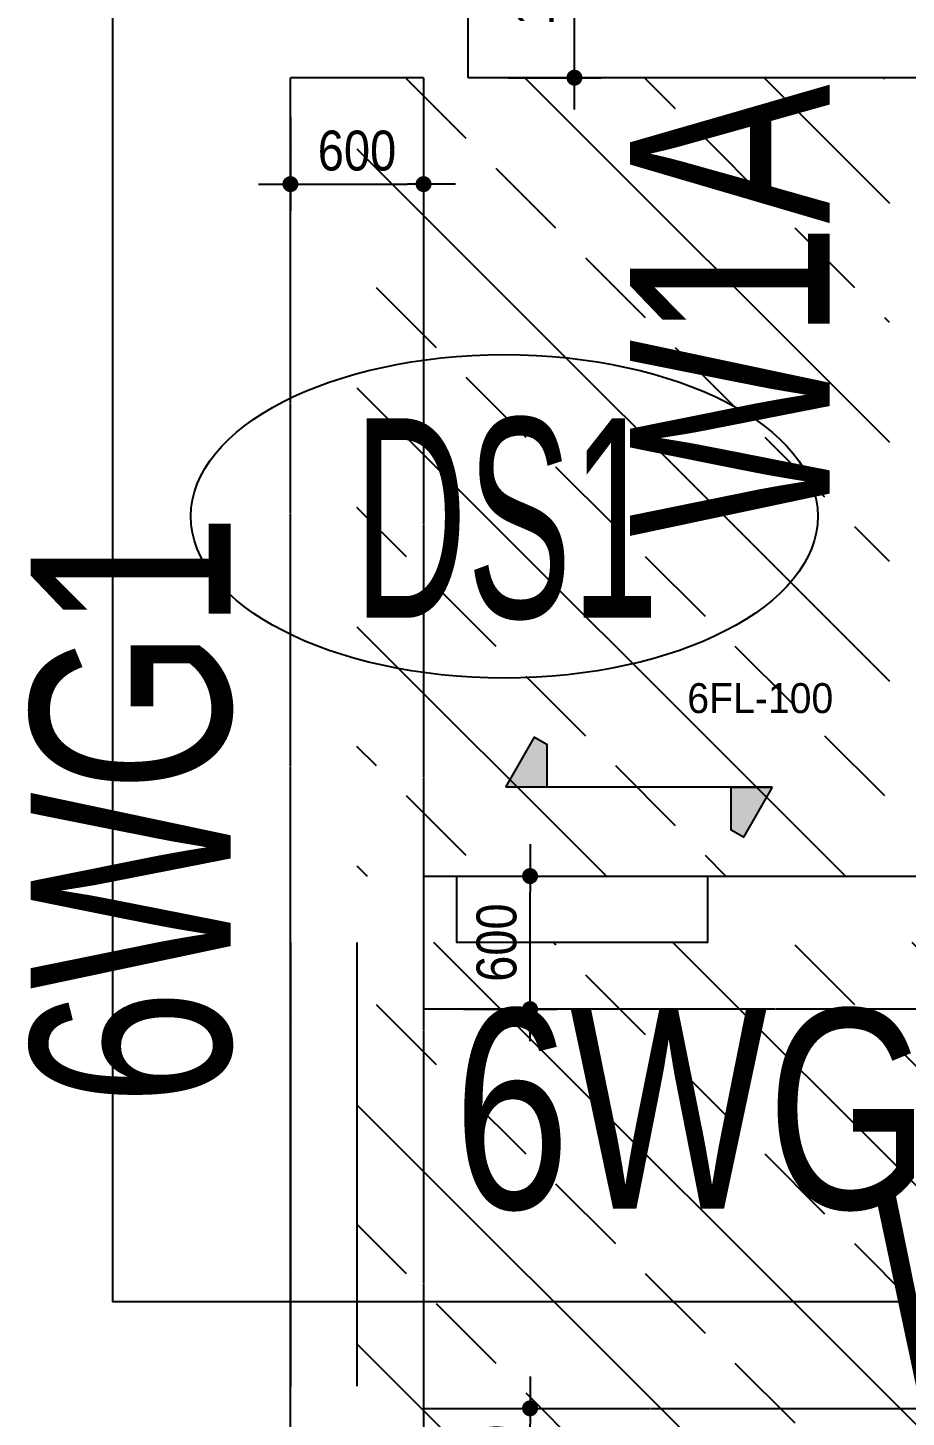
# Model space of a CAD drawing. Header units: millimetres. Extents: x -56296 to 178446, y 64950 to 153500.
# Drawn here: x 90970 to 94929, y 121665 to 127930 of the extents above; entities that cross this region are included whole.
import ezdxf
from ezdxf.enums import TextEntityAlignment as Align

# ---------------------------------------------------------------- set-up
doc = ezdxf.new("R2010")
doc.units = ezdxf.units.MM
doc.linetypes.add('HID', pattern=[2.3, 1.5, -0.8])
doc.layers.get('Defpoints').update_dxf_attribs({"color": 159})
for name, color, linetype in [('^DECK', 130, 'Continuous'), ('A-HAT', 251, 'Continuous'), ('DECK-PL', 4, 'Continuous'), ('DECK-SLAB', 4, 'Continuous'), ('GIRDER-TEXT', 7, 'Continuous'), ('WALL-TEXT', 6, 'Continuous'), ('레벨', 40, 'Continuous'), ('보(girder)', 7, 'HID'), ('슬래브라인', 7, 'Continuous')]:
    doc.layers.add(name, color=color, linetype=linetype)
doc.layers.add('NOPLOT', color=191, linetype='Continuous', plot=False)
doc.styles.add('Gdim', font='', dxfattribs={"width": 0.9})
doc.styles.add('Gtx', font='')
doc.styles.get('Gdim').set_extended_font_data('Dotum')
doc.styles.get('Gtx').set_extended_font_data('Dotum')
doc.dimstyles.new('Gdim200', dxfattribs={"dimscale": 200, "dimtxt": 3, "dimasz": 1.2, "dimexe": 2, "dimexo": 3, "dimgap": 1, "dimtad": 1, "dimdsep": 46, "dimlunit": 6, "dimtxsty": 'Gdim', "dimblk1": '_CIDOT', "dimblk2": '_CIDOT', "dimsah": 1, "dimcen": 2.5, "dimdle": 2, "dimclrd": 1, "dimclre": 1, "dimclrt": 3, "dimazin": 2, "dimtfac": 1, "dimtix": 1, "dimtmove": 2, "dimatfit": 3, "dimldrblk": '_CIDOT', "dimfxl": 2, "dimtolj": 1, "dimtzin": 0, "dimarcsym": 0})

# ---------------------------------------------------------------- blocks, each defined once
blk = doc.blocks.new('_CIDOT')
at = {"color": 0, "linetype": 'ByBlock'}
blk.add_line((2, 0), (-1, 0), dxfattribs=at)
at = {"color": 0, "linetype": 'ByBlock', "const_width": 0.5}
blk.add_lwpolyline([(-0.25, 0, 1), (0.25, 0, 1)], format="xyb", close=True, dxfattribs=at)
blk = doc.blocks.new('*D2939')
at = {"layer": 'Defpoints', "color": 155, "lineweight": -2, "transparency": 16777216}
for p, q in [((-1725.5, 900), (-1305.5, 900)), ((-1425.5, -28), (-1425.5, 828)), ((-1725.5, -100), (-1305.5, -100))]:
    blk.add_line(p, q, dxfattribs=at)
at = {"layer": 'Defpoints', "color": 0, "transparency": 16777216}
for p in [(-1905.5, 900), (-1425.5, 900), (-1905.5, -100)]:
    blk.add_point(p, dxfattribs=at)
at = {"layer": 'Defpoints', "color": 155, "lineweight": -2, "transparency": 16777216, "xscale": 71.99999999999994, "yscale": 71.99999999999994, "zscale": 71.99999999999994}
for p, rotation in [((-1425.5, 900), 90), ((-1425.5, -100), 270)]:
    blk.add_blockref('_CIDOT', p, dxfattribs=dict(at, rotation=rotation))
at = {"layer": 'Defpoints', "color": 3, "transparency": 16777216, "insert": (-1592.9, 400), "char_height": 180, "attachment_point": 5, "rotation": 90, "style": 'Gdim'}
blk.add_mtext('\\A1;{\\C155;1,000}', dxfattribs=at)
blk = doc.blocks.new('*D3005')
at = {"layer": 'Defpoints', "color": 155, "lineweight": -2, "transparency": 16777216}
for p, q in [((-1725.5, 650), (-1305.5, 650)), ((-1425.5, 222), (-1425.5, 578)), ((-1725.5, 150), (-1305.5, 150))]:
    blk.add_line(p, q, dxfattribs=at)
at = {"layer": 'Defpoints', "color": 0, "transparency": 16777216}
for p in [(-1905.5, 650), (-1425.5, 650), (-1905.5, 150)]:
    blk.add_point(p, dxfattribs=at)
at = {"layer": 'Defpoints', "color": 155, "lineweight": -2, "transparency": 16777216, "xscale": 71.99999999999994, "yscale": 71.99999999999994, "zscale": 71.99999999999994}
for p, rotation in [((-1425.5, 650), 90), ((-1425.5, 150), 270)]:
    blk.add_blockref('_CIDOT', p, dxfattribs=dict(at, rotation=rotation))
at = {"layer": 'Defpoints', "color": 3, "transparency": 16777216, "insert": (-1575.6, 400), "char_height": 180, "attachment_point": 5, "rotation": 90, "style": 'Gdim'}
blk.add_mtext('\\A1;{\\C155;500}', dxfattribs=at)
blk = doc.blocks.new('*D3007')
at = {"layer": 'Defpoints', "color": 155, "lineweight": -2, "transparency": 16777216}
for p, q in [((-1725.5, 700), (-1305.5, 700)), ((-1425.5, 172), (-1425.5, 628)), ((-1725.5, 100), (-1305.5, 100))]:
    blk.add_line(p, q, dxfattribs=at)
at = {"layer": 'Defpoints', "color": 0, "transparency": 16777216}
for p in [(-1905.5, 700), (-1425.5, 700), (-1905.5, 100)]:
    blk.add_point(p, dxfattribs=at)
at = {"layer": 'Defpoints', "color": 155, "lineweight": -2, "transparency": 16777216, "xscale": 71.99999999999994, "yscale": 71.99999999999994, "zscale": 71.99999999999994}
for p, rotation in [((-1425.5, 700), 90), ((-1425.5, 100), 270)]:
    blk.add_blockref('_CIDOT', p, dxfattribs=dict(at, rotation=rotation))
at = {"layer": 'Defpoints', "color": 3, "transparency": 16777216, "insert": (-1575.6, 400), "char_height": 180, "attachment_point": 5, "rotation": 90, "style": 'Gdim'}
blk.add_mtext('\\A1;{\\C155;600}', dxfattribs=at)
blk = doc.blocks.new('*D3009')
at = {"layer": 'Defpoints', "color": 155, "lineweight": -2, "transparency": 16777216}
for p, q in [((-1825.5, 700), (-1405.5, 700)), ((-1525.5, 172), (-1525.5, 628)), ((-1825.5, 100), (-1405.5, 100))]:
    blk.add_line(p, q, dxfattribs=at)
at = {"layer": 'Defpoints', "color": 0, "transparency": 16777216}
for p in [(-2005.5, 700), (-1525.5, 700), (-2005.5, 100)]:
    blk.add_point(p, dxfattribs=at)
at = {"layer": 'Defpoints', "color": 155, "lineweight": -2, "transparency": 16777216, "xscale": 71.99999999999994, "yscale": 71.99999999999994, "zscale": 71.99999999999994}
for p, rotation in [((-1525.5, 700), 90), ((-1525.5, 100), 270)]:
    blk.add_blockref('_CIDOT', p, dxfattribs=dict(at, rotation=rotation))
at = {"layer": 'Defpoints', "color": 3, "transparency": 16777216, "insert": (-1675.6, 400), "char_height": 180, "attachment_point": 5, "rotation": 90, "style": 'Gdim'}
blk.add_mtext('\\A1;{\\C155;600}', dxfattribs=at)
blk = doc.blocks.new('A$C58C40D4B')
at = {"layer": 'DECK-PL'}
for points in [[(600, 2), (471.1, 227.6), (415.3, 195.6), (415.3, 2)], [(-600, 2), (-471.1, -223.5), (-415.3, -191.6), (-415.3, 2)]]:
    blk.add_hatch(color=256, dxfattribs=at).paths.add_polyline_path(points)
blk.add_line((-600, 2), (600, 2), dxfattribs=at)
for points in [[(600, 2), (471.1, 227.6), (415.3, 195.6), (415.3, 2), (415.3, 2), (470.9, 2), (600, 2)], [(-600, 2), (-471.1, -223.5), (-415.3, -191.6), (-415.3, 2), (-415.3, 2), (-470.9, 2), (-600, 2)]]:
    blk.add_lwpolyline(points, dxfattribs=at)
blk = doc.blocks.new('*U2940')
at = {"layer": 'Defpoints'}
blk.add_line((-1905.451, 900), (-1905.451, -100), dxfattribs=at)
at = {"layer": '보(girder)'}
blk.add_line((6894.549, -100), (-1905.451, -100), dxfattribs=at)
at = {"layer": 'Defpoints'}
dim = blk.add_linear_dim(base=(-1425.451, 900), p1=(-1905.451, -100), p2=(-1905.451, 900), angle=90, text='{\\C155;<>}', dimstyle='Gdim200', override={"dimscale": 60, "dimzin": 8, "dimclrd": 155, "dimclre": 155}, dxfattribs=at)
dim.commit()
dim.dimension.update_dxf_attribs({"geometry": '*D2939', "text_midpoint": (-1592.914, 400)})
blk = doc.blocks.new('*U3006')
at = {"layer": 'Defpoints'}
for p, q in [((-1905.451, 650), (-1905.451, 150)), ((3794.549, 650), (3794.549, 150))]:
    blk.add_line(p, q, dxfattribs=at)
at = {"layer": '보(girder)'}
for p, q in [((-1905.451, 650), (3794.549, 650)), ((3794.549, 150), (-1905.451, 150))]:
    blk.add_line(p, q, dxfattribs=at)
at = {"layer": 'Defpoints'}
dim = blk.add_linear_dim(base=(-1425.451, 650), p1=(-1905.451, 150), p2=(-1905.451, 650), angle=90, text='{\\C155;<>}', dimstyle='Gdim200', override={"dimscale": 60, "dimzin": 8, "dimclrd": 155, "dimclre": 155}, dxfattribs=at)
dim.commit()
dim.dimension.update_dxf_attribs({"geometry": '*D3005', "text_midpoint": (-1575.573, 400)})
blk = doc.blocks.new('*U3008')
at = {"layer": 'Defpoints'}
for p, q in [((-1905.451, 700), (-1905.451, 100)), ((3794.549, 700), (3794.549, 100))]:
    blk.add_line(p, q, dxfattribs=at)
at = {"layer": '보(girder)'}
for p, q in [((-1905.451, 700), (3794.549, 700)), ((3794.549, 100), (-1905.451, 100))]:
    blk.add_line(p, q, dxfattribs=at)
at = {"layer": 'Defpoints'}
dim = blk.add_linear_dim(base=(-1425.451, 700), p1=(-1905.451, 100), p2=(-1905.451, 700), angle=90, text='{\\C155;<>}', dimstyle='Gdim200', override={"dimscale": 60, "dimzin": 8, "dimclrd": 155, "dimclre": 155}, dxfattribs=at)
dim.commit()
dim.dimension.update_dxf_attribs({"geometry": '*D3007', "text_midpoint": (-1575.573, 400)})
blk = doc.blocks.new('*U3010')
at = {"layer": 'Defpoints'}
blk.add_line((-2005.451, 700), (-2005.451, 100), dxfattribs=at)
at = {"layer": '보(girder)'}
for p, q in [((-2005.451, 700), (4494.549, 700)), ((4494.549, 100), (-2005.451, 100))]:
    blk.add_line(p, q, dxfattribs=at)
at = {"layer": 'Defpoints'}
dim = blk.add_linear_dim(base=(-1525.451, 700), p1=(-2005.451, 100), p2=(-2005.451, 700), angle=90, text='{\\C155;<>}', dimstyle='Gdim200', override={"dimscale": 60, "dimzin": 8, "dimclrd": 155, "dimclre": 155}, dxfattribs=at)
dim.commit()
dim.dimension.update_dxf_attribs({"geometry": '*D3009', "text_midpoint": (-1675.573, 400)})

msp = doc.modelspace()

# ---------------------------------------------------------------- hatches: boundary and pattern name
at = {"layer": 'A-HAT'}
h = msp.add_hatch(dxfattribs=at)
h.set_pattern_fill('ANSI33', color=256, scale=120, angle=90)
h.paths.add_polyline_path([(92453.6, 124105), (94853.6, 124105), (94853.6, 127705), (92453.6, 127705)])
h = msp.add_hatch(dxfattribs=at)
h.set_pattern_fill('ANSI33', color=256, scale=120, angle=90)
h.paths.add_polyline_path([(98753.6, 117005), (98753.6, 117655), (98453.6, 117655), (98453.6, 120755), (98753.6, 120755), (98753.6, 121505), (92453.6, 121505), (92453.6, 123805), (102253.6, 123805), (102253.6, 117005)])

# ---------------------------------------------------------------- linework, layer by layer
at = {"layer": '^DECK', "color": 0}
msp.add_ellipse((93117.6, 125727.2), major_axis=(1412.4, 0), ratio=0.516176, dxfattribs=at)
at = {"layer": 'NOPLOT'}
msp.add_lwpolyline([(91353.6, 150005), (103353.6, 150005), (103353.6, 122185), (91353.6, 122185)], close=True, dxfattribs=at)
at = {"layer": '슬래브라인'}
for p, q in [((92153.6, 123805), (92153.6, 121805)), ((92453.6, 123805), (92453.6, 121805))]:
    msp.add_line(p, q, dxfattribs=at)
at = {"layer": '슬래브라인', "elevation": 0}
msp.add_lwpolyline([(92903.6, 124105), (94033.6, 124105), (94033.6, 123805), (92903.6, 123805)], close=True, dxfattribs=at)

# ---------------------------------------------------------------- block references
at = {"layer": 'DECK-PL', "xscale": -1}
msp.add_blockref('A$C58C40D4B', (93724.6, 124504.1), dxfattribs=at)
at = {"layer": '보(girder)'}
for name, p in [('*U2940', (94859, 127805)), ('*U3008', (94659, 123405)), ('*U3006', (94659, 121055))]:
    msp.add_blockref(name, p, dxfattribs=at)
at = {"layer": '보(girder)', "rotation": 270}
msp.add_blockref('*U3010', (92053.6, 125699.6), dxfattribs=at)

# ---------------------------------------------------------------- texts
at = {"layer": 'DECK-SLAB', "style": 'Gtx', "width": 0.6}
msp.add_text('DS1', height=900, dxfattribs=at).set_placement((92439.6, 125269.5, 0))
at = {"layer": 'GIRDER-TEXT', "style": 'Gtx', "width": 0.8}
msp.add_text('6WG1', height=900, rotation=90, dxfattribs=at).set_placement((92153.6, 124405), align=Align.BOTTOM_CENTER)
msp.add_text('6WG1', height=900, dxfattribs=at).set_placement((94223.6, 123505), align=Align.TOP_CENTER)
at = {"layer": 'WALL-TEXT', "style": 'Gtx', "width": 0.8}
msp.add_text('W1A', height=900, rotation=90, dxfattribs=at).set_placement((94853.6, 126655, 0), align=Align.BOTTOM_CENTER)
msp.add_text('W2', height=900, dxfattribs=at).set_placement((95490.6, 121505, 0), align=Align.BOTTOM_CENTER)
at = {"layer": '레벨', "style": 'Gtx'}
msp.add_text('6FL-100', height=135, dxfattribs=at).set_placement((94271, 124907.5), align=Align.MIDDLE_CENTER)

doc.saveas('drawing.dxf')
